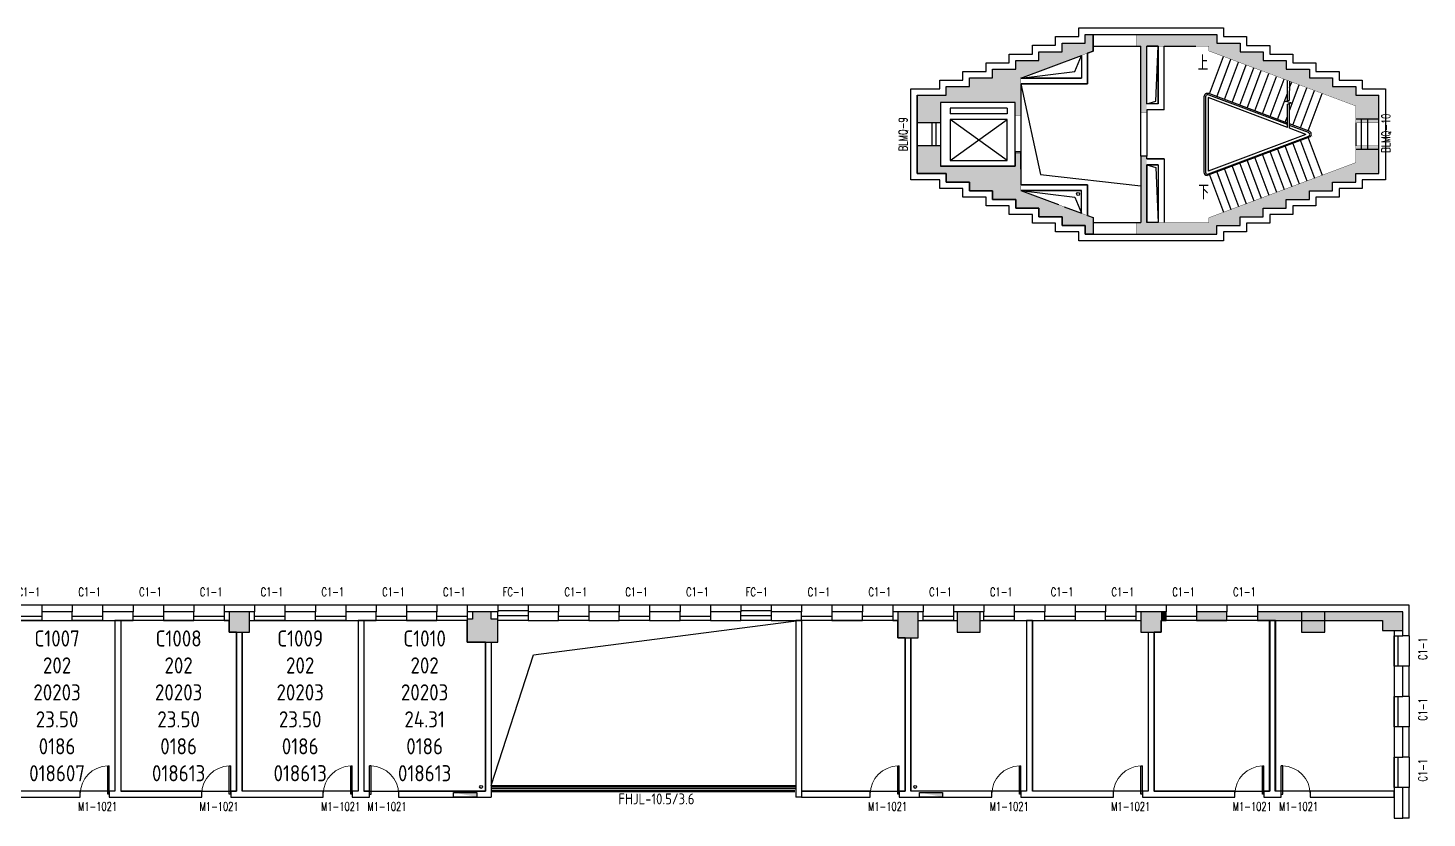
# Model space of a CAD drawing. Extents: x 1456273 to 1532071, y 313528 to 416301.
# Drawn here: x 1483729 to 1532071, y 335140 to 362440 of the extents above; entities that cross this region are included whole.
import ezdxf

# ---------------------------------------------------------------- set-up
doc = ezdxf.new("R2010")
doc.units = 0
doc.header["$LTSCALE"] = 1000
doc.header["$MEASUREMENT"] = 0
for name, color, linetype in [('body', 30, 'Continuous'), ('RM', 4, 'Continuous'), ('RM$', 5, 'Continuous'), ('RM$TXT', 5, 'Continuous'), ('消防', 222, 'Continuous')]:
    doc.layers.add(name, color=color, linetype=linetype)
doc.styles.add('-宋体', font='GBENOR.shx', dxfattribs={"bigfont": 'GBCBIG.shx'})
doc.styles.add('_TCH_DIM', font='SIMPLEX', dxfattribs={"bigfont": 'GBCBIG'})
doc.styles.add('_TCH_WINDOW', font='txt.shx', dxfattribs={"height": 3.5, "bigfont": 'hztxt.shx'})
doc.styles.get("Standard").update_dxf_attribs({"font": 'gbenor.shx', "bigfont": 'gbcbig.shx'})

# ---------------------------------------------------------------- blocks, each defined once
blk = doc.blocks.new('cde')
at = {"layer": '消防'}
blk.add_hatch(color=256, dxfattribs=at).paths.add_polyline_path([(-873427, -271674), (-874227, -271674), (-873427, -271834)])
blk.add_lwpolyline([(-874227, -271674), (-873427, -271674), (-873427, -271834), (-874227, -271834)], close=True, dxfattribs=at)
blk = doc.blocks.new('$WINLIB2D$00000004')
for p, q in [((-0.5, 0.5), (0.5, 0.5)), ((-0.5, 0.241), (0.5, 0.241)), ((-0.5, -0.5), (0.5, -0.5))]:
    blk.add_line(p, q)
blk = doc.blocks.new('$DorLib2D$00000001')
for p, q in [((0.45, 0.975), (0.5, 0.975)), ((0.45, 0), (0.45, 0.975)), ((0.5, 0), (0.5, 0.975)), ((0.5, 0), (0.45, 0))]:
    blk.add_line(p, q)
at = {"lineweight": 13}
blk.add_arc((0.475, 0), 0.975, 91.4693, 180, dxfattribs=at)
blk = doc.blocks.new('$TCHSYS$WIN2D')
for p, q in [((-0.5, 0.5), (0.5, 0.5)), ((0.5, 0.167), (-0.5, 0.167)), ((0.5, -0.167), (-0.5, -0.167)), ((-0.5, -0.5), (0.5, -0.5))]:
    blk.add_line(p, q)

msp = doc.modelspace()

# ---------------------------------------------------------------- hatches: boundary and pattern name
at = {"layer": 'body'}
for points in [[(1514459, 360115), (1515459, 360115), (1515459, 360415), (1516259, 360415), (1516259, 360715), (1517059, 360715), (1517059, 361014), (1517859, 361014), (1517859, 361314), (1518659, 361314), (1518659, 361615), (1519459, 361615), (1519459, 361915), (1520259, 361915), (1520259, 362215), (1520534, 362214), (1520534, 361644), (1518034, 360706), (1518034, 359415), (1517834, 359415), (1517834, 359865), (1515259, 359865), (1515259, 359165), (1514459, 359165)], [(1522034, 362215), (1524809, 362215), (1524809, 361915), (1525609, 361915), (1525609, 361614), (1526409, 361614), (1526409, 361314), (1527209, 361314), (1527209, 361015), (1528009, 361015), (1528009, 360715), (1528809, 360715), (1528809, 360415), (1529609, 360415), (1529609, 360115), (1530409, 360115), (1530409, 359165), (1529609, 359165), (1529609, 359741), (1524534, 361644), (1524534, 361815), (1522384, 361815), (1522384, 359515), (1522191, 359515), (1522191, 361815), (1522034, 361815)], [(1514459, 357415), (1515459, 357415), (1515459, 357115), (1516259, 357115), (1516259, 356815), (1517059, 356815), (1517059, 356515), (1517859, 356515), (1517859, 356215), (1518659, 356215), (1518659, 355915), (1519459, 355915), (1519459, 355615), (1520259, 355615), (1520259, 355315), (1520534, 355315), (1520534, 355885), (1518034, 356824), (1518034, 358115), (1517834, 358115), (1517834, 357665), (1515259, 357665), (1515259, 358365), (1514459, 358365)], [(1522034, 355315), (1524809, 355315), (1524809, 355615), (1525609, 355614), (1525609, 355915), (1526409, 355915), (1526409, 356215), (1527209, 356215), (1527209, 356515), (1528009, 356515), (1528009, 356815), (1528809, 356815), (1528809, 357115), (1529609, 357115), (1529609, 357415), (1530409, 357415), (1530409, 358365), (1529609, 358365), (1529609, 357788), (1524534, 355885), (1524534, 355715), (1522384, 355715), (1522384, 358015), (1522191, 358015), (1522191, 355715), (1522034, 355715)], [(1490684, 341564), (1491384, 341564), (1491384, 342265), (1490684, 342265)], [(1498909, 342015), (1498909, 341215), (1499959, 341215), (1499959, 342015), (1499734, 342015), (1499734, 342265), (1499084, 342265), (1499084, 342015)], [(1513784, 341364), (1514484, 341364), (1514484, 342265), (1513784, 342265)], [(1515834, 342265), (1515834, 341565), (1516634, 341565), (1516634, 342265)], [(1522184, 342265), (1522184, 341564), (1522884, 341564), (1522884, 342265)], [(1522884, 342265), (1522884, 341965), (1523059, 341965), (1523059, 342265)], [(1525159, 342265), (1524109, 342265), (1524109, 341965), (1525159, 341965)], [(1530534, 341965), (1530534, 342265), (1526209, 342265), (1526209, 341965)], [(1527734, 342264), (1527734, 341564), (1528534, 341564), (1528534, 342264)], [(1530534, 341615), (1531234, 341615), (1531234, 342265), (1530534, 342265)]]:
    msp.add_hatch(color=256, dxfattribs=at).paths.add_polyline_path(points)

# ---------------------------------------------------------------- linework, layer by layer
for p, q in [((1520259, 361915), (1520259, 362215)), ((1520259, 362215), (1520534, 362215)), ((1520534, 362215), (1524809, 362215)), ((1520534, 361815), (1520534, 362215)), ((1520534, 361644), (1520534, 362215)), ((1524809, 362215), (1524809, 361915)), ((1518659, 361314), (1518659, 361615)), ((1518659, 361615), (1519459, 361615)), ((1519459, 361615), (1519459, 361915)), ((1519459, 361915), (1520259, 361915)), ((1520334, 361569), (1520534, 361644)), ((1520534, 361815), (1522184, 361815)), ((1522184, 358015), (1522184, 361815)), ((1522384, 361815), (1522784, 361815)), ((1522384, 359815), (1522384, 361815)), ((1522784, 359815), (1522784, 361815)), ((1522784, 359815), (1522784, 361815)), ((1522984, 361815), (1524079, 361815)), ((1522984, 359615), (1522984, 361815)), ((1522984, 359615), (1522984, 361815)), ((1524809, 361915), (1525609, 361915)), ((1525609, 361915), (1525609, 361614)), ((1525609, 361614), (1526409, 361614)), ((1526409, 361614), (1526409, 361314)), ((1517859, 361014), (1517859, 361314)), ((1517859, 361314), (1518659, 361314)), ((1518034, 360706), (1520134, 361494)), ((1520134, 361494), (1520134, 360705)), ((1520334, 361569), (1520334, 360506)), ((1524550, 360164), (1525034, 361456)), ((1524812, 360066), (1525297, 361358)), ((1525074, 359968), (1525559, 361260)), ((1525336, 359869), (1525821, 361161)), ((1526409, 361314), (1527209, 361314)), ((1527209, 361314), (1527209, 361015)), ((1516259, 360415), (1516259, 360715)), ((1516259, 360715), (1517059, 360715)), ((1517059, 360715), (1517059, 361014)), ((1517059, 361014), (1517859, 361014)), ((1518034, 360706), (1520134, 360706)), ((1520134, 360705), (1518034, 360705)), ((1525599, 359771), (1526083, 361063)), ((1525861, 359673), (1526345, 360965)), ((1526123, 359574), (1526607, 360866)), ((1526385, 359476), (1526870, 360768)), ((1526647, 359378), (1527132, 360670)), ((1527209, 361015), (1528009, 361015)), ((1528009, 361015), (1528009, 360715)), ((1528009, 360715), (1528809, 360715)), ((1528809, 360715), (1528809, 360415)), ((1515459, 360115), (1515459, 360415)), ((1515459, 360415), (1516259, 360415)), ((1518034, 360506), (1518034, 359965)), ((1520334, 360506), (1518034, 360506)), ((1518034, 360506), (1518714, 357376)), ((1527244, 359154), (1524526, 360173)), ((1526909, 359279), (1527245, 360176)), ((1527245, 359922), (1527246, 360627)), ((1527323, 359586), (1527656, 360473)), ((1527324, 359950), (1527325, 360597)), ((1527324, 360386), (1527394, 360571)), ((1527434, 359083), (1527918, 360375)), ((1527696, 358984), (1528180, 360277)), ((1527958, 358886), (1528443, 360178)), ((1528809, 360415), (1529609, 360415)), ((1529609, 360415), (1529609, 360115)), ((1514459, 360115), (1515459, 360115)), ((1514459, 360115), (1514459, 357415)), ((1515259, 359865), (1515259, 357665)), ((1517834, 359865), (1515259, 359865)), ((1517565, 359672), (1515595, 359672)), ((1515595, 359672), (1515595, 359472)), ((1517565, 359672), (1517565, 359472)), ((1517834, 358165), (1517834, 359865)), ((1518034, 359965), (1518034, 358165)), ((1522784, 359815), (1522384, 359815)), ((1522784, 359815), (1522384, 359815)), ((1524364, 360061), (1524364, 357458)), ((1524414, 360061), (1524414, 357458)), ((1524504, 360032), (1524504, 357497)), ((1527244, 359004), (1524504, 360032)), ((1527244, 359100), (1524509, 360126)), ((1527166, 359895), (1527324, 359950)), ((1527376, 359857), (1527166, 359895)), ((1527244, 359004), (1527245, 359810)), ((1527245, 359810), (1527376, 359857)), ((1527322, 358975), (1527324, 359838)), ((1529609, 360115), (1530409, 360115)), ((1530409, 357415), (1530409, 360115)), ((1530409, 357415), (1530409, 360115)), ((1517565, 359472), (1515595, 359472)), ((1517565, 359272), (1515595, 359272)), ((1515595, 359272), (1515595, 357857)), ((1515595, 357857), (1517565, 359272)), ((1517565, 357857), (1515595, 359272)), ((1517565, 357857), (1517565, 359272)), ((1522384, 359615), (1522384, 358015)), ((1522984, 359615), (1522384, 359615)), ((1522984, 359615), (1522384, 359615)), ((1527172, 359181), (1527244, 359375)), ((1530409, 359290), (1529609, 359290)), ((1529809, 358240), (1529809, 359290)), ((1530009, 359290), (1530009, 358240)), ((1515259, 359165), (1514459, 359165)), ((1514959, 359165), (1514959, 358365)), ((1515109, 358365), (1515109, 359165)), ((1527883, 358764), (1524504, 357497)), ((1527883, 358764), (1527322, 358975)), ((1527997, 358872), (1527323, 359124)), ((1527979, 358825), (1527323, 359071)), ((1528107, 358699), (1528106, 358698)), ((1529609, 359165), (1529609, 358365)), ((1515259, 358365), (1514459, 358365)), ((1528038, 358673), (1524478, 357338)), ((1527979, 358694), (1524509, 357392)), ((1526909, 358250), (1527394, 356957)), ((1527172, 358348), (1527656, 357056)), ((1527434, 358446), (1527918, 357154)), ((1527696, 358545), (1528180, 357252)), ((1527958, 358643), (1528443, 357351)), ((1530409, 358240), (1529609, 358240)), ((1515595, 357857), (1517565, 357857)), ((1518034, 358165), (1517834, 358165)), ((1518034, 358165), (1517834, 358165)), ((1517834, 358165), (1517834, 357665)), ((1518034, 357565), (1518034, 358165)), ((1522384, 358015), (1522184, 358015)), ((1522184, 358015), (1522184, 355715)), ((1522384, 358015), (1522184, 358015)), ((1522384, 357915), (1522384, 358015)), ((1522984, 357915), (1522384, 357915)), ((1522984, 357915), (1522984, 355715)), ((1522984, 357915), (1522984, 355715)), ((1525598, 357758), (1526083, 356466)), ((1525861, 357856), (1526345, 356564)), ((1526123, 357955), (1526607, 356663)), ((1526385, 358053), (1526870, 356761)), ((1526647, 358151), (1527132, 356859)), ((1514459, 357415), (1515459, 357415)), ((1517834, 357665), (1515259, 357665)), ((1515459, 357415), (1515459, 357115)), ((1518714, 357376), (1522184, 356982)), ((1522384, 357715), (1522384, 355715)), ((1522784, 357715), (1522384, 357715)), ((1522784, 357715), (1522384, 357715)), ((1522384, 357715), (1522784, 357715)), ((1522784, 357715), (1522784, 355715)), ((1522784, 357715), (1522784, 355715)), ((1522784, 357715), (1522784, 355715)), ((1524550, 357365), (1525034, 356073)), ((1524812, 357463), (1525296, 356171)), ((1525074, 357561), (1525559, 356269)), ((1525336, 357660), (1525821, 356368)), ((1529609, 357115), (1529609, 357415)), ((1529609, 357415), (1530409, 357415)), ((1515459, 357115), (1516259, 357115)), ((1516259, 357115), (1516259, 356815)), ((1516259, 356815), (1517059, 356815)), ((1517059, 356815), (1517059, 356515)), ((1520334, 357023), (1518034, 357023)), ((1520134, 356825), (1518034, 356825)), ((1518034, 356823), (1519334, 356335)), ((1518034, 356823), (1520134, 356823)), ((1520334, 357023), (1520134, 357023)), ((1520134, 356035), (1520134, 356825)), ((1520334, 357025), (1520334, 355960)), ((1520334, 355960), (1520334, 357023)), ((1528009, 356515), (1528009, 356815)), ((1528009, 356815), (1528809, 356815)), ((1528809, 356815), (1528809, 357115)), ((1528809, 357115), (1529609, 357115)), ((1517059, 356515), (1517859, 356515)), ((1517859, 356515), (1517859, 356215)), ((1527209, 356215), (1527209, 356515)), ((1527209, 356515), (1528009, 356515)), ((1517859, 356215), (1518659, 356215)), ((1518659, 356215), (1518659, 355915)), ((1518659, 355915), (1519459, 355915)), ((1519459, 355915), (1519459, 355615)), ((1519534, 356260), (1520134, 356035)), ((1520334, 355960), (1520534, 355885)), ((1520534, 355885), (1520534, 355315)), ((1525609, 355615), (1525609, 355915)), ((1525609, 355915), (1526409, 355915)), ((1526409, 355915), (1526409, 356215)), ((1526409, 356215), (1527209, 356215)), ((1519459, 355615), (1520259, 355615)), ((1520259, 355615), (1520259, 355315)), ((1520259, 355315), (1520534, 355315)), ((1520534, 355715), (1520534, 355315)), ((1520534, 355715), (1522184, 355715)), ((1520534, 355315), (1524809, 355315)), ((1524809, 355315), (1524809, 355615)), ((1524809, 355615), (1525609, 355615)), ((1485259, 342490), (1484209, 342490)), ((1484209, 342490), (1484209, 342265)), ((1485259, 342265), (1484209, 342265)), ((1484209, 342265), (1484209, 341965)), ((1485259, 342490), (1485259, 342265)), ((1485259, 341965), (1485259, 342265)), ((1487359, 342490), (1486309, 342490)), ((1486309, 342490), (1486309, 342265)), ((1487359, 342265), (1486309, 342265)), ((1486309, 342265), (1486309, 341965)), ((1487359, 342490), (1487359, 342265)), ((1487359, 341965), (1487359, 342265)), ((1489459, 342490), (1488409, 342490)), ((1488409, 342490), (1488409, 342265)), ((1489459, 342265), (1488409, 342265)), ((1488409, 342265), (1488409, 341965)), ((1489459, 342490), (1489459, 342265)), ((1489459, 341965), (1489459, 342265)), ((1491034, 342490), (1490509, 342490)), ((1490509, 342490), (1490509, 342265)), ((1490684, 342265), (1490509, 342265)), ((1490509, 342265), (1490509, 341965)), ((1491384, 342265), (1490684, 342265)), ((1490684, 342265), (1490684, 341564)), ((1491559, 342490), (1491034, 342490)), ((1491559, 342265), (1491384, 342265)), ((1491384, 341564), (1491384, 342265)), ((1491559, 342490), (1491559, 342265)), ((1491559, 341965), (1491559, 342265)), ((1493659, 342490), (1492609, 342490)), ((1492609, 342490), (1492609, 342265)), ((1493659, 342265), (1492609, 342265)), ((1492609, 342265), (1492609, 341965)), ((1493659, 342490), (1493659, 342265)), ((1493659, 341965), (1493659, 342265)), ((1495759, 342490), (1494709, 342490)), ((1494709, 342490), (1494709, 342265)), ((1495759, 342265), (1494709, 342265)), ((1494709, 342265), (1494709, 341965)), ((1495759, 342490), (1495759, 342265)), ((1495759, 341965), (1495759, 342265)), ((1497859, 342490), (1496809, 342490)), ((1496809, 342490), (1496809, 342265)), ((1497859, 342265), (1496809, 342265)), ((1496809, 342265), (1496809, 341965)), ((1497859, 342490), (1497859, 342265)), ((1497859, 341965), (1497859, 342265)), ((1499434, 342490), (1498909, 342490)), ((1498909, 342490), (1498909, 342265)), ((1499084, 342265), (1498909, 342265)), ((1498909, 342265), (1498909, 342015)), ((1499734, 342265), (1499084, 342265)), ((1499084, 342265), (1499084, 342015)), ((1499959, 342490), (1499434, 342490)), ((1499959, 342265), (1499734, 342265)), ((1499734, 342015), (1499734, 342265)), ((1499959, 342490), (1499959, 342265)), ((1499959, 342015), (1499959, 342265)), ((1502059, 342490), (1501009, 342490)), ((1501009, 342490), (1501009, 342265)), ((1502059, 342265), (1501009, 342265)), ((1501009, 342265), (1501009, 341965)), ((1502059, 342490), (1502059, 342265)), ((1502059, 341965), (1502059, 342265)), ((1504159, 342490), (1503109, 342490)), ((1503109, 342490), (1503109, 342265)), ((1504159, 342265), (1503109, 342265)), ((1503109, 342265), (1503109, 341965)), ((1504159, 342490), (1504159, 342265)), ((1504159, 341965), (1504159, 342265)), ((1506259, 342490), (1505209, 342490)), ((1505209, 342490), (1505209, 342265)), ((1506259, 342265), (1505209, 342265)), ((1505209, 342265), (1505209, 341965)), ((1506259, 342490), (1506259, 342265)), ((1506259, 341965), (1506259, 342265)), ((1508359, 342490), (1507309, 342490)), ((1507309, 342490), (1507309, 342265)), ((1508359, 342265), (1507309, 342265)), ((1507309, 342265), (1507309, 341965)), ((1508359, 342490), (1508359, 342265)), ((1508359, 341965), (1508359, 342265)), ((1510459, 342490), (1509409, 342490)), ((1509409, 342490), (1509409, 342265)), ((1510459, 342265), (1509409, 342265)), ((1509409, 342265), (1509409, 341965)), ((1510459, 342490), (1510459, 342265)), ((1510459, 341965), (1510459, 342265)), ((1512559, 342490), (1511509, 342490)), ((1511509, 342490), (1511509, 342265)), ((1512559, 342265), (1511509, 342265)), ((1511509, 342265), (1511509, 341965)), ((1512559, 342490), (1512559, 342265)), ((1512559, 341965), (1512559, 342265)), ((1514159, 342490), (1513609, 342490)), ((1513609, 342490), (1513609, 342265)), ((1513784, 342265), (1513609, 342265)), ((1513609, 342265), (1513609, 341965)), ((1514484, 342265), (1513784, 342265)), ((1513784, 342265), (1513784, 341364)), ((1514659, 342490), (1514159, 342490)), ((1514659, 342265), (1514484, 342265)), ((1514484, 341364), (1514484, 342265)), ((1514659, 342490), (1514659, 342265)), ((1514659, 341965), (1514659, 342265)), ((1516234, 342490), (1515709, 342490)), ((1515709, 342490), (1515709, 342265)), ((1515834, 342265), (1515709, 342265)), ((1515709, 342265), (1515709, 341965)), ((1515834, 342265), (1515834, 341565)), ((1516634, 342265), (1515834, 342265)), ((1516759, 342490), (1516234, 342490)), ((1516759, 342265), (1516634, 342265)), ((1516634, 341565), (1516634, 342265)), ((1516759, 342490), (1516759, 342265)), ((1516759, 341965), (1516759, 342265)), ((1518859, 342490), (1517809, 342490)), ((1517809, 342490), (1517809, 342265)), ((1518859, 342265), (1517809, 342265)), ((1517809, 342265), (1517809, 341965)), ((1518859, 342490), (1518859, 342265)), ((1518859, 341965), (1518859, 342265)), ((1520959, 342490), (1519909, 342490)), ((1519909, 342490), (1519909, 342265)), ((1520959, 342265), (1519909, 342265)), ((1519909, 342265), (1519909, 341965)), ((1520959, 342490), (1520959, 342265)), ((1520959, 341965), (1520959, 342265)), ((1522526, 342490), (1522009, 342490)), ((1522009, 342490), (1522009, 342265)), ((1522184, 342265), (1522009, 342265)), ((1522009, 342265), (1522009, 341965)), ((1522184, 342265), (1522184, 341564)), ((1522884, 342265), (1522184, 342265)), ((1523059, 342490), (1522526, 342490)), ((1523059, 342265), (1522884, 342265)), ((1523059, 342490), (1523059, 342265)), ((1523059, 341965), (1523059, 342265)), ((1525159, 342490), (1524109, 342490)), ((1524109, 342490), (1524109, 342265)), ((1525159, 342265), (1524109, 342265)), ((1524109, 342265), (1524109, 341965)), ((1525159, 342490), (1525159, 342265)), ((1525159, 341965), (1525159, 342265)), ((1531459, 342490), (1526209, 342490)), ((1526209, 342490), (1526209, 342265)), ((1530534, 342265), (1526209, 342265)), ((1526209, 342265), (1526209, 341965)), ((1527734, 342264), (1527734, 341564)), ((1528534, 342264), (1527734, 342264)), ((1528534, 341564), (1528534, 342264)), ((1531234, 342265), (1530534, 342265)), ((1531234, 341615), (1531234, 342265)), ((1531459, 341440), (1531459, 342490)), ((1484209, 341965), (1485259, 341965)), ((1486309, 341965), (1487359, 341965)), ((1486734, 341965), (1486734, 336065)), ((1486934, 341965), (1486734, 341965)), ((1486934, 341965), (1486934, 336065)), ((1488409, 341965), (1489459, 341965)), ((1490509, 341965), (1490684, 341965)), ((1491384, 341965), (1491559, 341965)), ((1492609, 341965), (1493659, 341965)), ((1494709, 341965), (1495759, 341965)), ((1495134, 341965), (1495134, 336065)), ((1495334, 341965), (1495134, 341965)), ((1495334, 341965), (1495334, 336065)), ((1496809, 341965), (1497859, 341965)), ((1498909, 342015), (1498909, 341215)), ((1499084, 342015), (1498909, 342015)), ((1499959, 342015), (1499734, 342015)), ((1499959, 341215), (1499959, 342015)), ((1501009, 341965), (1502059, 341965)), ((1503109, 341965), (1504159, 341965)), ((1505209, 341965), (1506259, 341965)), ((1507309, 341965), (1508359, 341965)), ((1509409, 341965), (1510459, 341965)), ((1510259, 341965), (1510259, 335865)), ((1510459, 341965), (1510259, 341965)), ((1510459, 341965), (1510459, 335865)), ((1511509, 341965), (1512559, 341965)), ((1513609, 341965), (1513784, 341965)), ((1514484, 341965), (1514659, 341965)), ((1515709, 341965), (1515834, 341965)), ((1516634, 341965), (1516759, 341965)), ((1517809, 341965), (1518859, 341965)), ((1518234, 341965), (1518234, 336065)), ((1518434, 341965), (1518234, 341965)), ((1518434, 341965), (1518434, 336065)), ((1519909, 341965), (1520959, 341965)), ((1522009, 341965), (1522184, 341965)), ((1522884, 341965), (1523059, 341965)), ((1522884, 341564), (1522884, 341965)), ((1524109, 341965), (1525159, 341965)), ((1526209, 341965), (1530534, 341965)), ((1526634, 341965), (1526634, 336065)), ((1526834, 341965), (1526634, 341965)), ((1526834, 341965), (1526834, 336065)), ((1530534, 341965), (1530534, 341615)), ((1490684, 341564), (1491384, 341564)), ((1490934, 341564), (1490934, 336065)), ((1491134, 341564), (1491134, 336065)), ((1513784, 341364), (1514484, 341364)), ((1514034, 341364), (1514034, 336065)), ((1514234, 341364), (1514234, 336065)), ((1515834, 341565), (1516634, 341565)), ((1522184, 341564), (1522884, 341564)), ((1522434, 341564), (1522434, 336065)), ((1522634, 341564), (1522634, 336065)), ((1527734, 341564), (1528534, 341564)), ((1530534, 341615), (1531234, 341615)), ((1530934, 341615), (1530934, 341440)), ((1530934, 341440), (1531234, 341440)), ((1531234, 341440), (1531234, 341615)), ((1531459, 341440), (1531234, 341440)), ((1498909, 341215), (1499959, 341215)), ((1499534, 341215), (1499534, 336065)), ((1499734, 341215), (1499734, 335865)), ((1531234, 340390), (1530934, 340390)), ((1530934, 340390), (1530934, 339340)), ((1531234, 339340), (1531234, 340390)), ((1531459, 340390), (1531234, 340390)), ((1531459, 339340), (1531459, 340390)), ((1530934, 339340), (1531234, 339340)), ((1531459, 339340), (1531234, 339340)), ((1531234, 338290), (1530934, 338290)), ((1530934, 338290), (1530934, 337240)), ((1531234, 337240), (1531234, 338290)), ((1531459, 338290), (1531234, 338290)), ((1531459, 337240), (1531459, 338290)), ((1530934, 337240), (1531234, 337240)), ((1531459, 337240), (1531234, 337240)), ((1485534, 336065), (1482734, 336065)), ((1485534, 335865), (1485534, 336065)), ((1486734, 336065), (1486534, 336065)), ((1486534, 336065), (1486534, 335865)), ((1489734, 336065), (1486934, 336065)), ((1489734, 335865), (1489734, 336065)), ((1490934, 336065), (1490734, 336065)), ((1490734, 336065), (1490734, 335865)), ((1493934, 336065), (1491134, 336065)), ((1493934, 335865), (1493934, 336065)), ((1495134, 336065), (1494934, 336065)), ((1494934, 336065), (1494934, 335865)), ((1495534, 336065), (1495334, 336065)), ((1495534, 335865), (1495534, 336065)), ((1499534, 336065), (1496534, 336065)), ((1496534, 336065), (1496534, 335865)), ((1499734, 336265), (1510259, 336265)), ((1499734, 336214), (1510259, 336214)), ((1499734, 336165), (1510259, 336165)), ((1512834, 336065), (1510459, 336065)), ((1510459, 336065), (1510459, 335865)), ((1512834, 335865), (1512834, 336065)), ((1514034, 336065), (1513834, 336065)), ((1513834, 336065), (1513834, 335865)), ((1517034, 336065), (1514234, 336065)), ((1517034, 335865), (1517034, 336065)), ((1518234, 336065), (1518034, 336065)), ((1518034, 336065), (1518034, 335865)), ((1521234, 336065), (1518434, 336065)), ((1521234, 335865), (1521234, 336065)), ((1522434, 336065), (1522234, 336065)), ((1522234, 336065), (1522234, 335865)), ((1525434, 336065), (1522634, 336065)), ((1525434, 335865), (1525434, 336065)), ((1526634, 336065), (1526434, 336065)), ((1526434, 336065), (1526434, 335865)), ((1527034, 336065), (1526834, 336065)), ((1527034, 335865), (1527034, 336065)), ((1530934, 336065), (1528034, 336065)), ((1528034, 336065), (1528034, 335865)), ((1531234, 336190), (1530934, 336190)), ((1530934, 336190), (1530934, 335140)), ((1530934, 335865), (1530934, 336065)), ((1531234, 335140), (1531234, 336190)), ((1531459, 336190), (1531234, 336190)), ((1531459, 335140), (1531459, 336190)), ((1482534, 335865), (1485534, 335865)), ((1486534, 335865), (1486734, 335865)), ((1486734, 335865), (1489734, 335865)), ((1490734, 335865), (1490934, 335865)), ((1490934, 335865), (1493934, 335865)), ((1494934, 335865), (1495134, 335865)), ((1495134, 335865), (1495534, 335865)), ((1496534, 335865), (1499734, 335865)), ((1510459, 335865), (1510259, 335865)), ((1510459, 335865), (1512834, 335865)), ((1513834, 335865), (1514034, 335865)), ((1514034, 335865), (1517034, 335865)), ((1518034, 335865), (1518234, 335865)), ((1518234, 335865), (1521234, 335865)), ((1522234, 335865), (1522426, 335865)), ((1522426, 335865), (1525434, 335865)), ((1526434, 335865), (1526634, 335865)), ((1526634, 335865), (1527034, 335865)), ((1528034, 335865), (1530934, 335865)), ((1530934, 335140), (1531234, 335140)), ((1531459, 335140), (1531234, 335140))]:
    msp.add_line(p, q, dxfattribs=at)
at = {"layer": 'body', "lineweight": -3}
for p, q in [((1501198, 340781), (1510359, 341965)), ((1499734, 336265), (1501198, 340781))]:
    msp.add_line(p, q, dxfattribs=at)
at = {"layer": 'body'}
for points in [[(1514234, 360340), (1515234, 360340), (1515234, 360640), (1516034, 360640), (1516034, 360940), (1516834, 360940), (1516834, 361240), (1517634, 361239), (1517635, 361539), (1518434, 361539), (1518434, 361840), (1519234, 361840), (1519234, 362140), (1520034, 362140), (1520034, 362440), (1525034, 362440), (1525034, 362140), (1525834, 362140), (1525834, 361839), (1526634, 361839), (1526634, 361540), (1527434, 361540), (1527434, 361240), (1528234, 361240), (1528234, 360940), (1529034, 360940), (1529034, 360640), (1529834, 360640), (1529834, 360340), (1530634, 360340), (1530634, 357190), (1529834, 357190), (1529834, 356890), (1529034, 356890), (1529034, 356590), (1528234, 356590), (1528234, 356290), (1527434, 356290), (1527434, 355990), (1526634, 355990), (1526634, 355690), (1525834, 355690), (1525834, 355390), (1525034, 355390), (1525034, 355090), (1520034, 355090), (1520034, 355390), (1519234, 355390), (1519234, 355690), (1518434, 355690), (1518434, 355990), (1517634, 355989), (1517634, 356290), (1516834, 356290), (1516834, 356590), (1516034, 356590), (1516034, 356890), (1515234, 356890), (1515234, 357190), (1514234, 357190), (1514234, 357940), (1514234, 357940), (1514234, 359590), (1514234, 359590)], [(1514459, 360115), (1515459, 360115), (1515459, 360415), (1516259, 360415), (1516259, 360715), (1517059, 360715), (1517059, 361014), (1517859, 361014), (1517859, 361314), (1518659, 361314), (1518659, 361615), (1519459, 361615), (1519459, 361915), (1520259, 361915), (1520259, 362215), (1520534, 362215), (1520534, 361644), (1520334, 361569), (1520334, 360506), (1518034, 360506), (1518034, 358165), (1517834, 358165), (1517834, 359865), (1515259, 359865), (1515259, 357665), (1517834, 357665), (1517834, 358165), (1518034, 358165), (1518034, 357023), (1520334, 357023), (1520334, 355960), (1520534, 355885), (1520534, 355315), (1520259, 355315), (1520259, 355615), (1519459, 355615), (1519459, 355915), (1518659, 355915), (1518659, 356215), (1517859, 356215), (1517859, 356515), (1517059, 356515), (1517059, 356815), (1516259, 356815), (1516259, 357115), (1515459, 357115), (1515459, 357415), (1514459, 357415)], [(1522384, 361815), (1522784, 361815), (1522784, 359815), (1522384, 359815)], [(1522384, 357715), (1522784, 357715), (1522784, 355715), (1522384, 355715)]]:
    msp.add_lwpolyline(points, close=True, dxfattribs=at)
at = {"layer": 'body', "const_width": 10}
for points in [[(1514459, 360115), (1515459, 360115), (1515459, 360415), (1516259, 360415), (1516259, 360715), (1517059, 360715), (1517059, 361014), (1517859, 361014), (1517859, 361314), (1518659, 361314), (1518659, 361615), (1519459, 361615), (1519459, 361915), (1520259, 361915), (1520259, 362215), (1520534, 362214), (1520534, 361644), (1518034, 360706), (1518034, 359415), (1517834, 359415), (1517834, 359865), (1515259, 359865), (1515259, 359165), (1514459, 359165)], [(1522034, 362215), (1524809, 362215), (1524809, 361915), (1525609, 361915), (1525609, 361614), (1526409, 361614), (1526409, 361314), (1527209, 361314), (1527209, 361015), (1528009, 361015), (1528009, 360715), (1528809, 360715), (1528809, 360415), (1529609, 360415), (1529609, 360115), (1530409, 360115), (1530409, 359165), (1529609, 359165), (1529609, 359741), (1524534, 361644), (1524534, 361815), (1522384, 361815), (1522384, 359515), (1522191, 359515), (1522191, 361815), (1522034, 361815)], [(1514459, 357415), (1515459, 357415), (1515459, 357115), (1516259, 357115), (1516259, 356815), (1517059, 356815), (1517059, 356515), (1517859, 356515), (1517859, 356215), (1518659, 356215), (1518659, 355915), (1519459, 355915), (1519459, 355615), (1520259, 355615), (1520259, 355315), (1520534, 355315), (1520534, 355885), (1518034, 356824), (1518034, 358115), (1517834, 358115), (1517834, 357665), (1515259, 357665), (1515259, 358365), (1514459, 358365)], [(1522034, 355315), (1524809, 355315), (1524809, 355615), (1525609, 355614), (1525609, 355915), (1526409, 355915), (1526409, 356215), (1527209, 356215), (1527209, 356515), (1528009, 356515), (1528009, 356815), (1528809, 356815), (1528809, 357115), (1529609, 357115), (1529609, 357415), (1530409, 357415), (1530409, 358365), (1529609, 358365), (1529609, 357788), (1524534, 355885), (1524534, 355715), (1522384, 355715), (1522384, 358015), (1522191, 358015), (1522191, 355715), (1522034, 355715)]]:
    msp.add_lwpolyline(points, close=True, dxfattribs=at)
at = {"layer": 'body'}
for points in [[(1522784, 361815), (1522384, 361815)], [(1522384, 359815), (1522699, 359914), (1522784, 361815)], [(1518034, 360505), (1520334, 360505), (1520334, 361569)], [(1518034, 360706), (1519903, 360940), (1520134, 361494)], [(1522384, 357915), (1522984, 357915), (1522984, 355715)], [(1522384, 357715), (1522699, 357615), (1522784, 355715)], [(1520334, 357025), (1518034, 357025)], [(1518034, 356823), (1519903, 356589), (1520134, 356035)], [(1522784, 355715), (1522384, 355715)]]:
    msp.add_lwpolyline(points, dxfattribs=at)
for points in [[(1524690, 361151, 0, 0, 0), (1525703, 360770, 120, 0, 0), (1526125, 360612, 0, 0, 0)], [(1524690, 356864, 0, 0, 0), (1525703, 357244, 120, 0, 0), (1526125, 357402, 0, 0, 0)]]:
    msp.add_lwpolyline(points, format="xyseb", dxfattribs=at)
for centre, radius, start, end in [((1524484, 360061), 120, 69.444, 180), ((1524484, 360061), 70, 69.444, 180), ((1527955, 358759), 70, 290.556, 69.444), ((1527955, 358759), 120, 314.1125, 69.444), ((1524484, 357458), 120, 180, 266.9996), ((1524484, 357458), 70, 180, 290.556)]:
    msp.add_arc(centre, radius, start, end, dxfattribs=at)
at = {"layer": 'RM'}
for points in [[(1513784, 341364), (1513784, 341965), (1510459, 341965), (1510459, 336065), (1514033, 336065), (1514033, 341364)], [(1518234, 341965), (1518234, 336065), (1514233, 336065), (1514233, 341364), (1514484, 341364), (1514484, 341965), (1515834, 341965), (1515834, 341565), (1516634, 341565), (1516634, 341965)], [(1518434, 341965), (1522184, 341965), (1522184, 341564), (1522434, 341564), (1522434, 336065), (1518434, 336065)], [(1526626, 341964), (1522884, 341964), (1522884, 341564), (1522642, 341564), (1522642, 336064), (1526626, 336064)], [(1526826, 341964), (1526826, 341964), (1526826, 341964), (1527734, 341964), (1527734, 341564), (1528534, 341564), (1528534, 341964), (1530534, 341964), (1530534, 341614), (1530934, 341614), (1530934, 336064), (1526826, 336064)]]:
    msp.add_lwpolyline(points, close=True, dxfattribs=at)
at = {"layer": 'RM$'}
for points in [[(1482735, 341564), (1482984, 341564), (1482984, 341965), (1486734, 341965), (1486734, 336065), (1482734, 336065)], [(1486934, 341965), (1486934, 336065), (1490935, 336065), (1490934, 341564), (1490684, 341564), (1490684, 341965)], [(1491134, 341564), (1491384, 341564), (1491384, 341965), (1495134, 341965), (1495134, 336065), (1491135, 336065)], [(1495334, 341965), (1495334, 336065), (1499534, 336065), (1499534, 341215), (1498909, 341215), (1498909, 341965)]]:
    msp.add_lwpolyline(points, close=True, dxfattribs=at)
at = {"layer": '消防', "const_width": 80}
msp.add_lwpolyline([(1499734, 336065), (1510232, 336065)], dxfattribs=at)
at = {"layer": '消防', "linetype": 'Continuous'}
for centre in [(1520014, 356703), (1499384, 336214), (1514384, 336214)]:
    msp.add_circle(centre, 50, dxfattribs=at)

# ---------------------------------------------------------------- block references
at = {"layer": 'body'}
ref = msp.add_blockref('$WINLIB2D$00000004', (1483684, 342227), dxfattribs=dict(at, xscale=1050, yscale=525, zscale=1050, rotation=180))
ref.add_attrib('A', 'C1-1', (1483369, 342803), dxfattribs={"height": 297.5, "style": '_TCH_WINDOW', "width": 0.705882})
ref = msp.add_blockref('$WINLIB2D$00000004', (1485784, 342227), dxfattribs=dict(at, xscale=1050, yscale=525, zscale=1050, rotation=180))
ref.add_attrib('A', 'C1-1', (1485469, 342803), dxfattribs={"height": 297.5, "style": '_TCH_WINDOW', "width": 0.705882})
ref = msp.add_blockref('$WINLIB2D$00000004', (1487884, 342227), dxfattribs=dict(at, xscale=1050, yscale=525, zscale=1050, rotation=180))
ref.add_attrib('A', 'C1-1', (1487569, 342803), dxfattribs={"height": 297.5, "style": '_TCH_WINDOW', "width": 0.705882})
ref = msp.add_blockref('$WINLIB2D$00000004', (1489984, 342227), dxfattribs=dict(at, xscale=1050, yscale=525, zscale=1050, rotation=180))
ref.add_attrib('A', 'C1-1', (1489669, 342803), dxfattribs={"height": 297.5, "style": '_TCH_WINDOW', "width": 0.705882})
ref = msp.add_blockref('$WINLIB2D$00000004', (1492084, 342227), dxfattribs=dict(at, xscale=1050, yscale=525, zscale=1050, rotation=179.9999999999992))
ref.add_attrib('A', 'C1-1', (1491769, 342803), dxfattribs={"height": 297.5, "rotation": 360, "style": '_TCH_WINDOW', "width": 0.705882})
ref = msp.add_blockref('$WINLIB2D$00000004', (1494184, 342227), dxfattribs=dict(at, xscale=1050, yscale=525, zscale=1050, rotation=179.9999999999992))
ref.add_attrib('A', 'C1-1', (1493869, 342803), dxfattribs={"height": 297.5, "rotation": 360, "style": '_TCH_WINDOW', "width": 0.705882})
ref = msp.add_blockref('$WINLIB2D$00000004', (1496284, 342227), dxfattribs=dict(at, xscale=1050, yscale=525, zscale=1050, rotation=179.9999999999992))
ref.add_attrib('A', 'C1-1', (1495969, 342803), dxfattribs={"height": 297.5, "rotation": 360, "style": '_TCH_WINDOW', "width": 0.705882})
ref = msp.add_blockref('$WINLIB2D$00000004', (1498384, 342227), dxfattribs=dict(at, xscale=1050, yscale=525, zscale=1050, rotation=179.9999999999992))
ref.add_attrib('A', 'C1-1', (1498069, 342803), dxfattribs={"height": 297.5, "rotation": 360, "style": '_TCH_WINDOW', "width": 0.705882})
ref = msp.add_blockref('$TCHSYS$WIN2D', (1500484, 342227), dxfattribs=dict(at, xscale=1050, yscale=525, zscale=1050, rotation=179.9999999999991))
ref.add_attrib('A', 'FC-1', (1500134, 342803), dxfattribs={"height": 297.5, "rotation": 360, "style": '_TCH_WINDOW', "width": 0.705882})
ref = msp.add_blockref('$WINLIB2D$00000004', (1502584, 342227), dxfattribs=dict(at, xscale=1050, yscale=525, zscale=1050, rotation=179.9999999999991))
ref.add_attrib('A', 'C1-1', (1502269, 342803), dxfattribs={"height": 297.5, "rotation": 360, "style": '_TCH_WINDOW', "width": 0.705882})
ref = msp.add_blockref('$WINLIB2D$00000004', (1504684, 342227), dxfattribs=dict(at, xscale=1050, yscale=525, zscale=1050, rotation=179.9999999999991))
ref.add_attrib('A', 'C1-1', (1504369, 342803), dxfattribs={"height": 297.5, "rotation": 360, "style": '_TCH_WINDOW', "width": 0.705882})
ref = msp.add_blockref('$WINLIB2D$00000004', (1506784, 342227), dxfattribs=dict(at, xscale=1050, yscale=525, zscale=1050, rotation=179.9999999999991))
ref.add_attrib('A', 'C1-1', (1506469, 342803), dxfattribs={"height": 297.5, "rotation": 360, "style": '_TCH_WINDOW', "width": 0.705882})
ref = msp.add_blockref('$TCHSYS$WIN2D', (1508884, 342227), dxfattribs=dict(at, xscale=1050, yscale=525, zscale=1050, rotation=179.9999999999991))
ref.add_attrib('A', 'FC-1', (1508534, 342803), dxfattribs={"height": 297.5, "rotation": 360, "style": '_TCH_WINDOW', "width": 0.705882})
ref = msp.add_blockref('$WINLIB2D$00000004', (1510984, 342227), dxfattribs=dict(at, xscale=1050, yscale=525, zscale=1050, rotation=179.9999999999991))
ref.add_attrib('A', 'C1-1', (1510669, 342803), dxfattribs={"height": 297.5, "rotation": 360, "style": '_TCH_WINDOW', "width": 0.705882})
ref = msp.add_blockref('$WINLIB2D$00000004', (1513084, 342227), dxfattribs=dict(at, xscale=1050, yscale=525, zscale=1050, rotation=179.9999999999991))
ref.add_attrib('A', 'C1-1', (1512769, 342803), dxfattribs={"height": 297.5, "rotation": 360, "style": '_TCH_WINDOW', "width": 0.705882})
ref = msp.add_blockref('$WINLIB2D$00000004', (1515184, 342227), dxfattribs=dict(at, xscale=1050, yscale=525, zscale=1050, rotation=180))
ref.add_attrib('A', 'C1-1', (1514869, 342803), dxfattribs={"height": 297.5, "style": '_TCH_WINDOW', "width": 0.705882})
ref = msp.add_blockref('$WINLIB2D$00000004', (1517284, 342227), dxfattribs=dict(at, xscale=1050, yscale=525, zscale=1050, rotation=180))
ref.add_attrib('A', 'C1-1', (1516969, 342803), dxfattribs={"height": 297.5, "style": '_TCH_WINDOW', "width": 0.705882})
ref = msp.add_blockref('$WINLIB2D$00000004', (1519384, 342227), dxfattribs=dict(at, xscale=1050, yscale=525, zscale=1050, rotation=180))
ref.add_attrib('A', 'C1-1', (1519069, 342803), dxfattribs={"height": 297.5, "style": '_TCH_WINDOW', "width": 0.705882})
ref = msp.add_blockref('$WINLIB2D$00000004', (1521484, 342227), dxfattribs=dict(at, xscale=1050, yscale=525, zscale=1050, rotation=180))
ref.add_attrib('A', 'C1-1', (1521169, 342803), dxfattribs={"height": 297.5, "style": '_TCH_WINDOW', "width": 0.705882})
ref = msp.add_blockref('$WINLIB2D$00000004', (1523584, 342227), dxfattribs=dict(at, xscale=1050, yscale=525, zscale=1050, rotation=180))
ref.add_attrib('A', 'C1-1', (1523269, 342803), dxfattribs={"height": 297.5, "style": '_TCH_WINDOW', "width": 0.705882})
ref = msp.add_blockref('$WINLIB2D$00000004', (1525684, 342227), dxfattribs=dict(at, xscale=1050, yscale=525, zscale=1050, rotation=180))
ref.add_attrib('A', 'C1-1', (1525369, 342803), dxfattribs={"height": 297.5, "style": '_TCH_WINDOW', "width": 0.705882})
ref = msp.add_blockref('$WINLIB2D$00000004', (1531197, 340915), dxfattribs=dict(at, xscale=1050, yscale=525, zscale=1050, rotation=90.00000000000165))
ref.add_attrib('A', 'C1-1', (1532071, 340600), dxfattribs={"height": 297.5, "rotation": 90, "style": '_TCH_WINDOW', "width": 0.705882})
ref = msp.add_blockref('$WINLIB2D$00000004', (1531197, 338815), dxfattribs=dict(at, xscale=1050, yscale=525, zscale=1050, rotation=90.00000000000165))
ref.add_attrib('A', 'C1-1', (1532071, 338500), dxfattribs={"height": 297.5, "rotation": 90, "style": '_TCH_WINDOW', "width": 0.705882})
ref = msp.add_blockref('$WINLIB2D$00000004', (1531197, 336715), dxfattribs=dict(at, xscale=1050, yscale=525, zscale=1050, rotation=90.00000000000165))
ref.add_attrib('A', 'C1-1', (1532071, 336400), dxfattribs={"height": 297.5, "rotation": 90, "style": '_TCH_WINDOW', "width": 0.705882})
ref = msp.add_blockref('$DorLib2D$00000001', (1486034, 335965), dxfattribs=dict(at, xscale=-1000, yscale=-1000, zscale=-1000, rotation=180))
ref.add_attrib('A', 'M1-1021', (1485457, 335391), dxfattribs={"height": 297.5, "style": '_TCH_WINDOW', "width": 0.705882})
ref = msp.add_blockref('$DorLib2D$00000001', (1490234, 335965), dxfattribs=dict(at, xscale=-1000, yscale=-1000, zscale=-1000, rotation=180))
ref.add_attrib('A', 'M1-1021', (1489657, 335391), dxfattribs={"height": 297.5, "style": '_TCH_WINDOW', "width": 0.705882})
ref = msp.add_blockref('$DorLib2D$00000001', (1494434, 335965), dxfattribs=dict(at, xscale=-1000, yscale=-1000, zscale=-1000, rotation=180))
ref.add_attrib('A', 'M1-1021', (1493857, 335391), dxfattribs={"height": 297.5, "style": '_TCH_WINDOW', "width": 0.705882})
ref = msp.add_blockref('$DorLib2D$00000001', (1496034, 335965), dxfattribs=dict(at, xscale=1000, yscale=-1000, zscale=1000, rotation=180))
ref.add_attrib('A', 'M1-1021', (1495457, 335391), dxfattribs={"height": 297.5, "style": '_TCH_WINDOW', "width": 0.705882})
ref = msp.add_blockref('$DorLib2D$00000001', (1513334, 335965), dxfattribs=dict(at, xscale=-1000, yscale=-1000, zscale=-1000, rotation=180))
ref.add_attrib('A', 'M1-1021', (1512756, 335391), dxfattribs={"height": 297.5, "style": '_TCH_WINDOW', "width": 0.705882})
ref = msp.add_blockref('$DorLib2D$00000001', (1517534, 335965), dxfattribs=dict(at, xscale=-1000, yscale=-1000, zscale=-1000, rotation=180))
ref.add_attrib('A', 'M1-1021', (1516957, 335391), dxfattribs={"height": 297.5, "style": '_TCH_WINDOW', "width": 0.705882})
ref = msp.add_blockref('$DorLib2D$00000001', (1521734, 335965), dxfattribs=dict(at, xscale=-1000, yscale=-1000, zscale=-1000, rotation=180))
ref.add_attrib('A', 'M1-1021', (1521157, 335391), dxfattribs={"height": 297.5, "style": '_TCH_WINDOW', "width": 0.705882})
ref = msp.add_blockref('$DorLib2D$00000001', (1525934, 335965), dxfattribs=dict(at, xscale=-1000, yscale=-1000, zscale=-1000, rotation=180))
ref.add_attrib('A', 'M1-1021', (1525357, 335391), dxfattribs={"height": 297.5, "style": '_TCH_WINDOW', "width": 0.705882})
ref = msp.add_blockref('$DorLib2D$00000001', (1527534, 335965), dxfattribs=dict(at, xscale=1000, yscale=-1000, zscale=1000, rotation=180))
ref.add_attrib('A', 'M1-1021', (1526957, 335391), dxfattribs={"height": 297.5, "style": '_TCH_WINDOW', "width": 0.705882})
at = {"layer": '消防'}
for p in [(2372661, 607699), (2388761, 607699)]:
    msp.add_blockref('cde', p, dxfattribs=at)

# ---------------------------------------------------------------- texts
at = {"layer": 'body', "style": '_TCH_DIM'}
for s, p in [('上', (1524145, 360975)), ('下', (1524173, 356514))]:
    msp.add_text(s, height=506, dxfattribs=at).set_placement(p)
at = {"layer": 'body', "style": '_TCH_WINDOW', "width": 0.705882}
for s, p in [('BLMQ-9', (1514114, 358182)), ('BLMQ-10', (1530800, 358129))]:
    msp.add_text(s, height=297.5, rotation=90, dxfattribs=at).set_placement(p)
at = {"layer": 'RM$TXT', "char_height": 558.8, "attachment_point": 8}
for s, insert in [('C1007^M^J202^M^J20203^M^J23.50^M^J0186^M^J018607^M^J', (1484734, 336407)), ('C1008^M^J202^M^J20203^M^J23.50^M^J0186^M^J018613^M^J', (1488934, 336407)), ('C1009^M^J202^M^J20203^M^J23.50^M^J0186^M^J018613^M^J', (1493134, 336407)), ('C1010^M^J202^M^J20203^M^J24.31^M^J0186^M^J018613^M^J', (1497434, 336407))]:
    msp.add_mtext(s, dxfattribs=dict(at, insert=insert))
at = {"layer": '消防', "style": '-宋体'}
msp.add_text('FHJL-10.5/3.6', height=375, dxfattribs=at).set_placement((1504126, 335613))

doc.saveas('drawing.dxf')
